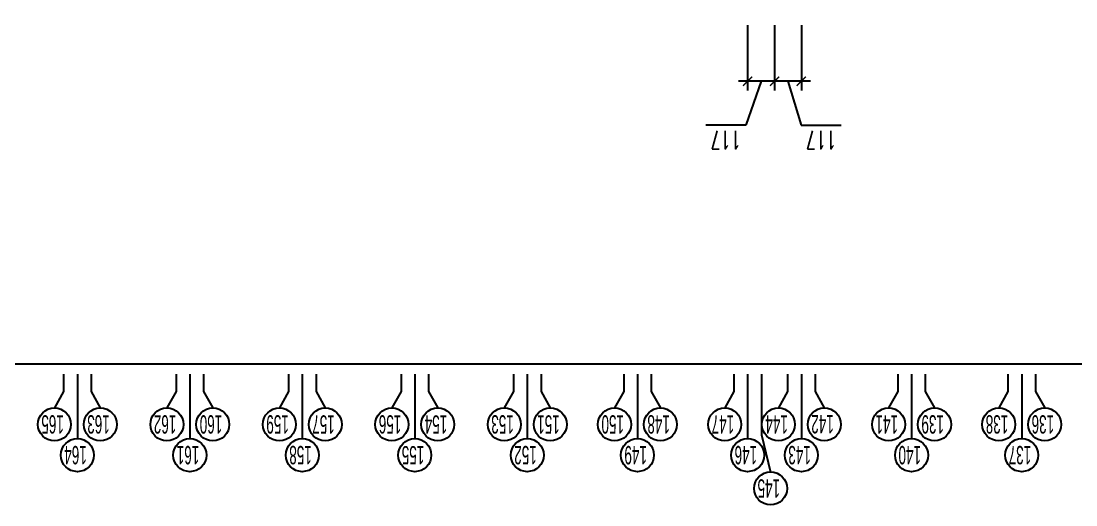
# Model space of a CAD drawing. Extents: x -57534 to 10615, y -13723 to 96319.
# Drawn here: x -35743 to -31148, y 45153 to 47261 of the extents above; entities that cross this region are included whole.
import ezdxf
from ezdxf.enums import TextEntityAlignment as Align

# ---------------------------------------------------------------- set-up
doc = ezdxf.new("R2010")
doc.units = 0
doc.header["$LTSCALE"] = 5
doc.header["$MEASUREMENT"] = 0
doc.layers.get('0').update_dxf_attribs({"linetype": 'CONTINUOUS'})
doc.layers.get('DEFPOINTS').update_dxf_attribs({"linetype": 'CONTINUOUS'})
for name, color, linetype in [('DIMENSION', 4, 'CONTINUOUS'), ('Net vang', 2, 'CONTINUOUS'), ('TEXT', 3, 'CONTINUOUS')]:
    doc.layers.add(name, color=color, linetype=linetype)
doc.styles.add('DIM', font='romans.shx', dxfattribs={"width": 0.65})
doc.styles.get("Standard").update_dxf_attribs({"font": 'vn_vni.shx', "width": 0.9})
doc.dimstyles.new('400.Ph', dxfattribs={"dimscale": 400, "dimtxt": 0.2, "dimasz": 0.1, "dimexe": 0.1, "dimexo": 0.1, "dimgap": 0.06, "dimtad": 1, "dimdec": 0, "dimzin": 0, "dimdsep": 46, "dimtxsty": 'DIM', "dimblk": 'ARCHTICK', "dimcen": 0.15, "dimdle": 0.1, "dimclrd": 256, "dimclre": 7, "dimclrt": 6, "dimadec": 0, "dimazin": 0, "dimtfac": 1, "dimtdec": 0, "dimtix": 1, "dimtmove": 0, "dimatfit": 3, "dimfxl": 1, "dimtolj": 1, "dimtzin": 0, "dimarcsym": 0})

# ---------------------------------------------------------------- blocks, each defined once
blk = doc.blocks.new('_ArchTick')
at = {"color": 0, "linetype": 'ByBlock', "const_width": 0.15}
blk.add_lwpolyline([(-0.5, -0.5), (0.5, 0.5)], dxfattribs=at)
blk = doc.blocks.new('*D97')
at = {"layer": 'DEFPOINTS', "color": 0}
for p in [(-12849.1, 15143.5), (-50569.1, 13627.7), (-12849.1, 13627.7)]:
    blk.add_point(p, dxfattribs=at)
at = {"layer": 'DIMENSION', "color": 7, "lineweight": -2}
for p, q in [((-50569.1, 13667.7), (-50569.1, 15183.5)), ((-12849.1, 13667.7), (-12849.1, 15183.5))]:
    blk.add_line(p, q, dxfattribs=at)
at = {"layer": 'DIMENSION', "lineweight": -2}
blk.add_line((-50609.1, 15143.5), (-12809.1, 15143.5), dxfattribs=at)
at = {"layer": 'DIMENSION', "lineweight": -2, "xscale": 40, "yscale": 40, "zscale": 40, "rotation": 180}
blk.add_blockref('_ArchTick', (-50569.1, 15143.5), dxfattribs=at)
at = {"layer": 'DIMENSION', "lineweight": -2, "xscale": 40, "yscale": 40, "zscale": 40}
blk.add_blockref('_ArchTick', (-12849.1, 15143.5), dxfattribs=at)
at = {"layer": 'DIMENSION', "color": 6, "insert": (-31669.1, 15207.5), "char_height": 80, "attachment_point": 5, "style": 'DIM'}
blk.add_mtext('\\A1;37720', dxfattribs=at)
blk = doc.blocks.new('*D323')
at = {"layer": 'DEFPOINTS', "color": 0}
for p in [(-61612.5, 13911.5), (-61729.5, 13627.7), (-61612.5, 13627.7)]:
    blk.add_point(p, dxfattribs=at)
at = {"layer": 'DIMENSION', "lineweight": -2}
for p, q in [((-61728.9, 14102.8), (-61903.2, 14102.8)), ((-61671, 13911.5), (-61728.9, 14102.8)), ((-61769.5, 13911.5), (-61572.5, 13911.5))]:
    blk.add_line(p, q, dxfattribs=at)
at = {"layer": 'DIMENSION', "color": 7, "lineweight": -2}
for p, q in [((-61729.5, 13667.7), (-61729.5, 13951.5)), ((-61612.5, 13667.7), (-61612.5, 13951.5))]:
    blk.add_line(p, q, dxfattribs=at)
at = {"layer": 'DIMENSION', "lineweight": -2, "xscale": 40, "yscale": 40, "zscale": 40, "rotation": 180}
blk.add_blockref('_ArchTick', (-61729.5, 13911.5), dxfattribs=at)
at = {"layer": 'DIMENSION', "lineweight": -2, "xscale": 40, "yscale": 40, "zscale": 40}
blk.add_blockref('_ArchTick', (-61612.5, 13911.5), dxfattribs=at)
at = {"layer": 'DIMENSION', "color": 6, "insert": (-61816, 14166.8), "char_height": 80, "attachment_point": 5, "style": 'DIM'}
blk.add_mtext('\\A1;117', dxfattribs=at)
blk = doc.blocks.new('*D354')
at = {"layer": 'DEFPOINTS', "color": 0}
for p in [(-27820.1, 13911.5), (-27937.1, 13627.7), (-27820.1, 13627.7)]:
    blk.add_point(p, dxfattribs=at)
at = {"layer": 'DIMENSION', "lineweight": -2}
for p, q in [((-27878.6, 13911.5), (-27812.1, 14102.8)), ((-27812.1, 14102.8), (-27637.8, 14102.8)), ((-27977.1, 13911.5), (-27780.1, 13911.5))]:
    blk.add_line(p, q, dxfattribs=at)
at = {"layer": 'DIMENSION', "color": 7, "lineweight": -2}
for p, q in [((-27937.1, 13667.7), (-27937.1, 13951.5)), ((-27820.1, 13667.7), (-27820.1, 13951.5))]:
    blk.add_line(p, q, dxfattribs=at)
at = {"layer": 'DIMENSION', "lineweight": -2, "xscale": 40, "yscale": 40, "zscale": 40, "rotation": 180}
blk.add_blockref('_ArchTick', (-27937.1, 13911.5), dxfattribs=at)
at = {"layer": 'DIMENSION', "lineweight": -2, "xscale": 40, "yscale": 40, "zscale": 40}
blk.add_blockref('_ArchTick', (-27820.1, 13911.5), dxfattribs=at)
at = {"layer": 'DIMENSION', "color": 6, "insert": (-27725, 14166.8), "char_height": 80, "attachment_point": 5, "style": 'DIM'}
blk.add_mtext('\\A1;117', dxfattribs=at)
blk = doc.blocks.new('pd3')
at = {"layer": 'DIMENSION', "color": 7}
blk.add_line((-61729.5, 13667.7), (-61729.5, 13951.5), dxfattribs=at)
at = {"layer": 'DIMENSION', "xscale": 40, "yscale": 40, "zscale": 40}
blk.add_blockref('_ArchTick', (-61729.5, 13911.5), dxfattribs=at)
at = {"layer": 'DIMENSION'}
dim = blk.add_linear_dim(base=(-61612.5, 13911.5), p1=(-61729.5, 13627.7), p2=(-61612.5, 13627.7), dimstyle='400.Ph', override={"dimtmove": 1}, dxfattribs=at)
dim.commit()
dim.dimension.update_dxf_attribs({"geometry": '*D323', "text_midpoint": (-61752.9, 14102.8), "dimtype": 128})
blk = doc.blocks.new('A$C7E87390C')
at = {"layer": 'DIMENSION', "color": 7}
blk.add_line((23517.5, 7739.4), (23517.5, 8023.1), dxfattribs=at)
at = {"layer": 'Net vang'}
for p, q in [((23457.5, 9524), (23417.5, 9686.1)), ((22323.5, 9259), (22323.5, 9539.8)), ((22803.5, 9259), (22803.5, 9539.8)), ((23283.5, 9259), (23283.5, 9539.8)), ((23457.5, 9259), (23457.5, 9524)), ((23517.5, 9259), (23517.5, 9539.8)), ((23997.5, 9259), (23997.5, 9539.8)), ((24477.5, 9259), (24477.5, 9539.8)), ((24967.5, 9259), (24967.5, 9539.8)), ((25457.5, 9259), (25457.5, 9539.8)), ((25947.5, 9259), (25947.5, 9539.8)), ((26437.5, 9259), (26437.5, 9539.8)), ((22263.5, 9334.1), (22223.5, 9405.9)), ((22383.5, 9334.1), (22423.5, 9405.9)), ((22743.5, 9334.1), (22703.5, 9405.9)), ((22863.5, 9334.1), (22903.5, 9405.9)), ((23223.5, 9334.1), (23183.5, 9405.9)), ((23343.5, 9334.1), (23383.5, 9405.9)), ((23577.5, 9334.1), (23617.5, 9405.9)), ((23937.5, 9334.1), (23897.5, 9405.9)), ((24057.5, 9334.1), (24097.5, 9405.9)), ((24417.5, 9334.1), (24377.5, 9405.9)), ((24537.5, 9334.1), (24577.5, 9405.9)), ((24907.5, 9334.1), (24867.5, 9405.9)), ((25027.5, 9334.1), (25067.5, 9405.9)), ((25397.5, 9334.1), (25357.5, 9405.9)), ((25517.5, 9334.1), (25557.5, 9405.9)), ((25887.5, 9334.1), (25847.5, 9405.9)), ((26007.5, 9334.1), (26047.5, 9405.9)), ((26377.5, 9334.1), (26337.5, 9405.9)), ((26497.5, 9334.1), (26537.5, 9405.9)), ((22263.5, 9259), (22263.5, 9334.1)), ((22383.5, 9259), (22383.5, 9334.1)), ((22743.5, 9259), (22743.5, 9334.1)), ((22863.5, 9259), (22863.5, 9334.1)), ((23223.5, 9259), (23223.5, 9334.1)), ((23343.5, 9259), (23343.5, 9334.1)), ((23577.5, 9259), (23577.5, 9334.1)), ((23937.5, 9259), (23937.5, 9334.1)), ((24057.5, 9259), (24057.5, 9334.1)), ((24417.5, 9259), (24417.5, 9334.1)), ((24537.5, 9259), (24537.5, 9334.1)), ((24907.5, 9259), (24907.5, 9334.1)), ((25027.5, 9259), (25027.5, 9334.1)), ((25397.5, 9259), (25397.5, 9334.1)), ((25517.5, 9259), (25517.5, 9334.1)), ((25887.5, 9259), (25887.5, 9334.1)), ((26007.5, 9259), (26007.5, 9334.1)), ((26377.5, 9259), (26377.5, 9334.1)), ((26497.5, 9259), (26497.5, 9334.1))]:
    blk.add_line(p, q, dxfattribs=at)
for centre in [(23417.5, 9756.6), (22323.5, 9611.8), (22803.5, 9611.8), (23283.5, 9611.8), (23517.5, 9611.8), (23997.5, 9611.8), (24477.5, 9611.8), (24967.5, 9611.8), (25457.5, 9611.8), (25947.5, 9611.8), (26437.5, 9611.8), (22223.5, 9477.9), (22423.5, 9477.9), (22703.5, 9477.9), (22903.5, 9477.9), (23183.5, 9477.9), (23383.5, 9477.9), (23617.5, 9477.9), (23897.5, 9477.9), (24097.5, 9477.9), (24377.5, 9477.9), (24577.5, 9477.9), (24867.5, 9477.9), (25067.5, 9477.9), (25357.5, 9477.9), (25557.5, 9477.9), (25847.5, 9477.9), (26047.5, 9477.9), (26337.5, 9477.9), (26537.5, 9477.9)]:
    blk.add_circle(centre, 72, dxfattribs=at)
at = {"layer": 'DIMENSION'}
blk.add_blockref('pd3', (85013.1, -5928.3), dxfattribs=at)
at = {"layer": 'DIMENSION', "xscale": 40, "yscale": 40, "zscale": 40, "rotation": 180}
blk.add_blockref('_ArchTick', (23517.5, 7983.1), dxfattribs=at)
at = {"layer": 'TEXT', "width": 0.55}
for s, p in [('145', (23425.3, 9756.6)), ('137', (22331.3, 9611.8)), ('140', (22811.3, 9611.8)), ('143', (23291.3, 9611.8)), ('146', (23525.3, 9611.8)), ('149', (24005.3, 9611.8)), ('152', (24485.3, 9611.8)), ('155', (24975.3, 9611.8)), ('158', (25465.3, 9611.8)), ('161', (25955.3, 9611.8)), ('164', (26445.3, 9611.8)), ('136', (22231.3, 9477.9)), ('138', (22431.3, 9477.9)), ('139', (22711.3, 9477.9)), ('141', (22911.3, 9477.9)), ('142', (23191.3, 9477.9)), ('144', (23391.3, 9477.9)), ('147', (23625.3, 9477.9)), ('148', (23905.3, 9477.9)), ('150', (24105.3, 9477.9)), ('151', (24385.3, 9477.9)), ('153', (24585.3, 9477.9)), ('154', (24875.3, 9477.9)), ('156', (25075.3, 9477.9)), ('157', (25365.3, 9477.9)), ('159', (25565.3, 9477.9)), ('160', (25855.3, 9477.9)), ('162', (26055.3, 9477.9)), ('163', (26345.3, 9477.9)), ('165', (26545.3, 9477.9))]:
    blk.add_text(s, height=80, dxfattribs=at).set_placement(p, align=Align.MIDDLE)
at = {"layer": 'DIMENSION'}
dim = blk.add_linear_dim(base=(38488.5, 9215.1), p1=(768.5, 7699.4), p2=(38488.5, 7699.4), dimstyle='400.Ph', dxfattribs=at)
dim.commit()
dim.dimension.update_dxf_attribs({"geometry": '*D97', "text_midpoint": (19668.5, 9215.1), "dimtype": 128, "insert": (51337.6, -5928.3)})
dim = blk.add_linear_dim(base=(23517.5, 7983.1), p1=(23400.5, 7699.4), p2=(23517.5, 7699.4), dimstyle='400.Ph', override={"dimtmove": 1}, dxfattribs=at)
dim.commit()
dim.dimension.update_dxf_attribs({"geometry": '*D354', "text_midpoint": (23549.5, 8174.5), "dimtype": 128, "insert": (51337.6, -5928.3)})

msp = doc.modelspace()

# ---------------------------------------------------------------- block references
at = {"layer": 'DIMENSION', "ltscale": 5, "rotation": 180}
msp.add_blockref('A$C7E87390C', (-9060.5, 54981.5), dxfattribs=at)

doc.saveas('drawing.dxf')
